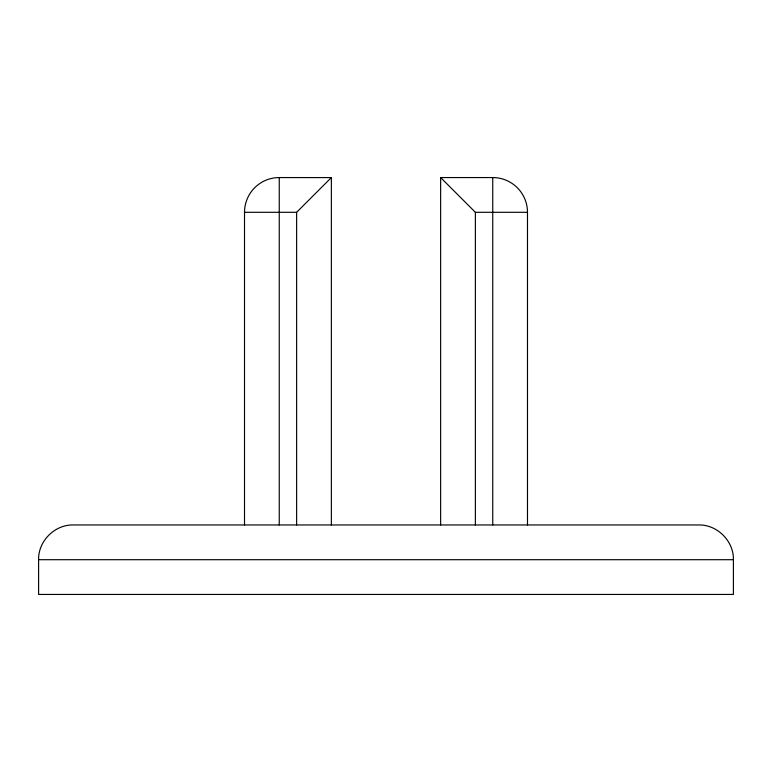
<?xml version="1.0" encoding="UTF-8"?>
<svg xmlns="http://www.w3.org/2000/svg" width="772" height="772" viewBox="0 0 772 772"><rect width="100%" height="100%" fill="white"/><g stroke="black" fill="none" stroke-linecap="round" stroke-linejoin="round"><path stroke-width="1.16" d="M38.6 559.7C38.127 541.133 54.783 524.487 73.34 524.96L698.66 524.96C717.217 524.487 733.873 541.133 733.4 559.7L733.4 594.44L38.6 594.44L38.6 559.7L733.4 559.7M296.622 524.96L296.622 212.3L331.333 177.589L279.252 177.56A34.74 34.74 0 0 0 244.512 212.3L244.512 524.96M440.638 524.96L440.638 177.56L492.748 177.56A34.74 34.74 0 0 1 527.488 212.3L527.488 524.96M244.512 212.3L296.622 212.3M440.667 177.589L475.378 212.3L527.488 212.3M492.748 177.56L492.748 524.96M475.378 212.3L475.378 524.96M331.362 177.56L331.362 524.96M279.252 177.56L279.252 524.96"/></g></svg>
